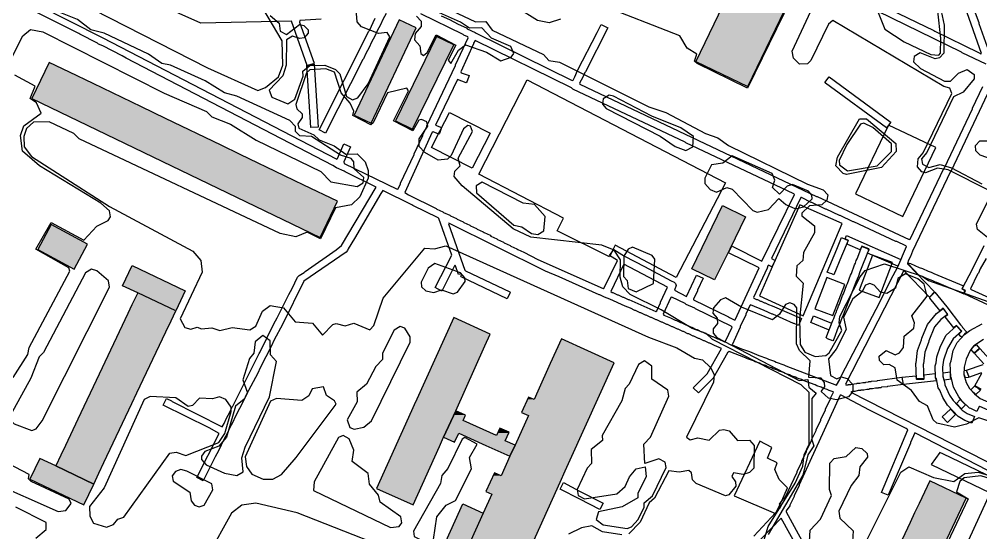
# Model space of a CAD drawing. Extents: x 1764 to 2708, y -3066 to -2278.
# Drawn here: x 2049.9 to 2324.5, y -2768.7 to -2622.1 of the extents above; entities that cross this region are included whole.
import ezdxf

# ---------------------------------------------------------------- set-up
doc = ezdxf.new("R2010")
doc.units = 0
for name, color, linetype in [('DOR_DOROZHKA', 40, 'CONTINUOUS'), ('DOR_LESTNICA', 6, 'CONTINUOUS'), ('PL_DETSKAYA', 1, 'CONTINUOUS'), ('PL_SPORT', 5, 'CONTINUOUS'), ('ZDANIYA', 250, 'CONTINUOUS'), ('ZDANIYA_OSM_DOP', 250, 'CONTINUOUS'), ('ZDANIYA_OSM_DOP_ZALIVKA', 252, 'CONTINUOUS'), ('ZDANIYA_ZALIVKA', 251, 'CONTINUOUS'), ('ZEL_LES_DREVESNYE', 94, 'CONTINUOUS'), ('ZEL_SPUTNIK_DOP', 40, 'CONTINUOUS'), ('ZEL_YANDEX_SHEMA', 92, 'CONTINUOUS')]:
    doc.layers.add(name, color=color, linetype=linetype)

msp = doc.modelspace()

# ---------------------------------------------------------------- linework, layer by layer
at = {"layer": 'DOR_DOROZHKA'}
for points in [[(2298.564, -2619.311), (2311.097, -2625.353), (2311.301, -2625.549), (2323.833, -2631.591), (2324.442, -2631.978), (2324.639, -2631.874), (2315.915, -2606.943)], [(2045.911, -2613.275), (2073.617, -2627.305), (2140.577, -2662.126), (2140.773, -2661.922), (2142.585, -2657.682), (2144.504, -2658.543), (2142.594, -2662.885), (2142.702, -2663.283), (2157.864, -2670.67), (2158.162, -2670.564), (2158.833, -2669.149), (2158.829, -2668.949), (2162.66, -2660.765), (2162.656, -2660.565), (2165.147, -2655.311), (2165.143, -2655.111), (2166.295, -2652.786), (2166.291, -2652.586), (2174.535, -2635.305), (2174.531, -2635.105), (2178.073, -2627.427), (2177.966, -2627.129), (2176.856, -2626.652), (2176.652, -2626.456), (2164.624, -2620.604)], [(2136.14, -2622.099), (2130.046, -2622.526), (2129.955, -2622.928), (2134.101, -2634.648), (2133.905, -2634.852), (2132.115, -2635.389), (2127.648, -2622.676), (2101.746, -2623.216), (2089.426, -2617.77)], [(2326.004, -2634.947), (2319.133, -2631.689), (2318.929, -2631.493), (2291.033, -2617.967)], [(2321.416, -2616.433), (2323.856, -2623.086), (2323.862, -2623.386), (2326.302, -2630.038)], [(2259.68, -2769.698), (2267.118, -2761.739), (2267.503, -2761.03), (2266.891, -2760.443), (2268.357, -2758.811), (2268.459, -2758.909), (2268.655, -2758.705), (2272.005, -2751.432), (2272.001, -2751.232), (2273.345, -2748.502), (2273.341, -2748.302), (2274.685, -2745.573), (2274.68, -2745.373), (2276.12, -2742.441), (2276.116, -2742.241), (2277.46, -2739.512), (2277.455, -2739.312), (2278.799, -2736.582), (2278.795, -2736.382), (2280.139, -2733.653), (2280.135, -2733.453), (2281.574, -2730.522), (2281.57, -2730.322), (2282.435, -2728.603), (2282.333, -2728.505), (2281.124, -2728.13), (2280.618, -2727.84), (2279.409, -2727.465), (2278.903, -2727.176), (2277.695, -2726.801), (2277.188, -2726.511), (2273.761, -2725.282), (2273.255, -2724.992), (2272.046, -2724.617), (2271.54, -2724.328), (2270.332, -2723.953), (2269.825, -2723.663), (2268.617, -2723.288), (2268.111, -2722.998), (2266.902, -2722.623), (2266.396, -2722.334), (2265.187, -2721.959), (2264.681, -2721.669), (2263.473, -2721.294), (2262.966, -2721.005), (2261.758, -2720.63), (2261.252, -2720.34), (2260.043, -2719.965), (2259.537, -2719.676), (2257.824, -2719.111), (2257.318, -2718.821), (2252.578, -2717.019), (2252.184, -2717.328), (2248.034, -2724.618), (2243.819, -2728.808), (2242.388, -2727.337), (2246.307, -2723.353), (2250.459, -2716.163), (2248.44, -2715.305), (2247.126, -2714.632), (2246.926, -2714.636), (2245.611, -2713.963), (2245.411, -2713.967), (2244.096, -2713.294), (2243.896, -2713.298), (2242.581, -2712.625), (2242.381, -2712.63), (2241.067, -2711.957), (2240.867, -2711.961), (2239.552, -2711.288), (2239.352, -2711.292), (2238.037, -2710.619), (2237.837, -2710.623), (2236.523, -2709.95), (2236.323, -2709.955), (2235.008, -2709.282), (2234.808, -2709.286), (2233.493, -2708.613), (2233.293, -2708.617), (2231.979, -2707.944), (2231.779, -2707.948), (2230.464, -2707.275), (2230.264, -2707.28), (2228.949, -2706.607), (2228.749, -2706.611), (2227.434, -2705.938), (2227.234, -2705.942), (2225.92, -2705.269), (2225.72, -2705.273), (2224.405, -2704.6), (2222.892, -2704.032), (2218.548, -2702.021), (2217.036, -2701.452), (2215.721, -2700.779), (2215.521, -2700.784), (2204.11, -2695.719), (2200.174, -2694.1), (2172.574, -2680.369), (2172.478, -2680.571), (2177.156, -2693.78), (2177.36, -2693.976), (2189.99, -2699.915), (2190.094, -2700.113), (2189.232, -2701.932), (2176.095, -2695.703), (2175.991, -2695.505), (2176.278, -2694.899), (2175.976, -2694.805), (2175.38, -2695.018), (2174.528, -2692.534), (2174.324, -2692.338), (2170.576, -2699.72), (2168.655, -2698.76), (2173.463, -2689.455), (2169.744, -2679.027), (2169.54, -2678.831), (2162.262, -2675.281), (2162.058, -2675.085), (2153.77, -2671.056), (2153.187, -2671.869), (2145.651, -2684.732), (2143.811, -2687.672), (2143.622, -2688.176), (2143.23, -2688.585), (2131.198, -2696.94), (2125.148, -2709.072), (2122.646, -2713.826), (2121.977, -2715.341), (2118.706, -2721.613), (2118.037, -2723.127), (2114.767, -2729.399), (2114.098, -2730.913), (2111.596, -2735.668), (2110.927, -2737.183), (2109.962, -2738.904), (2109.293, -2740.418), (2108.329, -2742.139), (2106.796, -2745.373), (2105.831, -2747.094), (2102.47, -2753.867), (2100.652, -2753.005), (2106.991, -2740.366), (2104.158, -2738.825), (2091.015, -2732.295), (2091.975, -2730.374), (2093.39, -2731.045), (2093.594, -2731.241), (2107.852, -2738.447), (2108.433, -2737.535), (2109.102, -2736.02), (2110.066, -2734.299), (2110.735, -2732.784), (2110.931, -2732.58), (2118.421, -2717.516), (2118.616, -2717.312), (2122.648, -2709.124), (2123.612, -2707.403), (2126.875, -2700.732), (2127.84, -2699.011), (2129.373, -2695.777), (2129.863, -2695.267), (2131.246, -2694.437), (2131.54, -2694.131), (2140.415, -2687.943), (2141.99, -2686.709), (2151.849, -2670.096), (2142.952, -2665.679), (2142.748, -2665.483), (2140.527, -2664.529), (2139.512, -2663.85), (2080.445, -2633.266), (2079.33, -2632.588), (2073.767, -2629.703), (2072.557, -2629.228), (2072.251, -2628.934), (2067.196, -2626.438), (2066.992, -2626.242), (2053.241, -2619.326)], [(2154.717, -2620.511), (2153.752, -2622.232), (2153.083, -2623.746), (2152.119, -2625.467), (2151.45, -2626.982), (2150.485, -2628.703), (2149.817, -2630.218), (2148.852, -2631.939), (2148.183, -2633.453), (2147.987, -2633.658), (2137.42, -2654.689), (2135.599, -2653.726), (2149.718, -2625.517), (2149.914, -2625.313), (2151.544, -2621.877)], [(2170.439, -2621.183), (2172.762, -2622.235), (2175.291, -2623.583), (2177.614, -2624.635), (2177.818, -2624.831), (2180.142, -2625.883), (2180.346, -2626.079), (2207.842, -2639.613), (2208.04, -2639.509), (2208.521, -2638.598), (2209.283, -2636.781), (2214.961, -2625.957), (2216.113, -2623.632), (2217.934, -2624.595), (2211.592, -2637.133), (2211.396, -2637.338), (2210.823, -2638.65), (2209.859, -2640.371), (2209.965, -2640.669), (2277.568, -2672.776), (2277.768, -2672.772), (2304.037, -2685.03), (2304.335, -2684.924), (2313.919, -2664.714), (2314.115, -2664.51), (2322.069, -2647.735), (2322.065, -2647.535), (2325.038, -2641.37)], [(2329.544, -2636.774), (2316.033, -2665.37), (2315.838, -2665.574), (2305.006, -2688.312), (2304.437, -2689.824), (2303.764, -2691.139), (2303.581, -2691.943), (2311.253, -2699.987), (2309.784, -2701.519), (2302.521, -2693.866), (2285.789, -2726.332), (2285.893, -2726.53), (2286.593, -2726.515), (2286.691, -2726.413), (2287.391, -2726.398), (2288.287, -2726.179), (2289.087, -2726.163), (2289.185, -2726.061), (2289.885, -2726.046), (2290.781, -2725.827), (2291.581, -2725.811), (2291.679, -2725.708), (2292.379, -2725.694), (2292.477, -2725.592), (2293.177, -2725.577), (2293.275, -2725.475), (2294.873, -2725.342), (2294.971, -2725.24), (2301.955, -2724.294), (2302.299, -2726.387), (2297.809, -2726.981), (2297.711, -2727.083), (2296.113, -2727.217), (2296.015, -2727.319), (2295.215, -2727.336), (2295.117, -2727.438), (2294.417, -2727.452), (2293.521, -2727.671), (2292.721, -2727.688), (2292.623, -2727.79), (2291.923, -2727.804), (2291.027, -2728.023), (2290.227, -2728.04), (2290.129, -2728.142), (2289.429, -2728.157), (2288.533, -2728.375), (2287.733, -2728.392), (2287.337, -2728.6), (2349.834, -2760.514)], [(2330.781, -2705.683), (2319.668, -2700.512), (2320.049, -2699.604), (2319.139, -2699.123), (2322.218, -2693.255), (2325.383, -2686.686)], [(2325.962, -2690.476), (2324.322, -2693.412), (2323.847, -2694.622), (2323.553, -2694.928), (2321.539, -2699.072), (2321.743, -2699.268), (2332.35, -2704.15)], [(2335.147, -2737.508), (2324.142, -2732.735), (2323.944, -2732.839), (2323.371, -2734.152), (2321.652, -2733.287), (2321.25, -2733.196), (2319.106, -2731.139), (2318.181, -2729.958), (2316.623, -2727.189), (2316.07, -2724.699), (2315.86, -2724.204), (2315.681, -2720.405), (2315.966, -2719.699), (2316.604, -2716.684), (2317.758, -2714.459), (2319.81, -2712.115), (2321.287, -2710.984), (2324.85, -2709.109)], [(2325.244, -2713.603), (2322.479, -2715.361), (2321.406, -2716.684), (2320.258, -2719.209), (2319.704, -2721.422), (2319.648, -2723.524), (2320.296, -2725.812), (2321.233, -2727.593), (2322.665, -2729.064), (2324.294, -2730.431), (2336.007, -2735.589)], [(2325.288, -2720.505), (2322.625, -2717.559), (2324.196, -2716.126), (2327.782, -2720.153)], [(2324.642, -2723.12), (2324.044, -2723.232), (2321.264, -2724.291), (2321.06, -2724.095), (2320.423, -2722.307), (2325.092, -2720.709)], [(2324.54, -2727.824), (2322.717, -2726.762), (2324.744, -2723.218)], [(2347.155, -2761.57), (2305.589, -2740.226), (2304.345, -2742.953), (2304.349, -2743.153), (2298.055, -2757.992), (2296.139, -2757.231), (2303.67, -2739.365), (2303.161, -2738.976), (2292.646, -2733.692), (2284.554, -2729.459), (2284.354, -2729.463), (2272.581, -2755.021), (2272.585, -2755.221), (2271.145, -2758.153), (2271.149, -2758.353), (2269.901, -2760.88), (2269.905, -2761.08), (2268.935, -2762.501), (2268.941, -2762.801), (2276.223, -2776.156)]]:
    msp.add_lwpolyline(points, dxfattribs=at)
for points in [[(2254.291, -2707.979), (2261.184, -2693.128), (2252.39, -2688.809), (2253.252, -2686.99), (2253.45, -2686.886), (2261.945, -2691.211), (2271.253, -2672.207), (2271.049, -2672.011), (2240.23, -2657.447), (2240.026, -2657.251), (2207.994, -2642.111), (2207.586, -2641.719), (2180.089, -2628.186), (2179.606, -2628.996), (2179.61, -2629.196), (2175.975, -2637.176), (2176.081, -2637.474), (2178.398, -2638.226), (2177.831, -2639.839), (2177.54, -2640.245), (2175.019, -2639.297), (2168.787, -2652.333), (2170.502, -2652.998), (2169.937, -2654.711), (2169.741, -2654.915), (2168.127, -2654.248), (2167.829, -2654.354), (2159.985, -2671.627), (2161.1, -2672.304), (2168.984, -2676.141), (2169.188, -2676.337), (2170.905, -2677.102), (2171.109, -2677.298), (2172.826, -2678.062), (2173.03, -2678.258), (2174.747, -2679.023), (2174.951, -2679.219), (2176.668, -2679.983), (2176.872, -2680.179), (2178.589, -2680.944), (2178.793, -2681.139), (2180.51, -2681.904), (2180.714, -2682.1), (2182.431, -2682.864), (2182.635, -2683.06), (2184.352, -2683.825), (2184.556, -2684.021), (2186.273, -2684.785), (2186.477, -2684.981), (2188.194, -2685.746), (2188.398, -2685.942), (2190.115, -2686.706), (2190.319, -2686.902), (2192.036, -2687.667), (2192.24, -2687.862), (2193.957, -2688.627), (2198.003, -2690.744), (2216.683, -2698.958), (2216.981, -2698.852), (2220.719, -2690.97), (2218.49, -2689.616), (2219.654, -2687.891), (2222.694, -2689.728), (2228.459, -2692.71), (2236.049, -2696.854), (2236.958, -2697.235), (2237.264, -2697.529), (2237.477, -2698.125), (2237.004, -2699.435), (2240.444, -2701.264), (2243.319, -2695.201), (2245.238, -2696.062), (2243.608, -2699.497), (2243.612, -2699.697), (2242.46, -2702.023), (2242.465, -2702.223), (2252.472, -2707.116), (2252.676, -2707.312), (2254.091, -2707.983)], [(2297.569, -2653.149), (2280.095, -2640.407), (2279.891, -2640.211), (2281.157, -2638.584), (2298.532, -2651.328), (2298.736, -2651.524)], [(2283.293, -2726.584), (2284.26, -2724.963), (2284.737, -2723.852), (2295.702, -2702.713), (2298.775, -2696.546), (2300.798, -2692.802), (2303.279, -2687.047), (2303.075, -2686.851), (2300.447, -2685.605), (2300.247, -2685.61), (2288.223, -2679.957), (2288.023, -2679.962), (2284.284, -2678.139), (2284.084, -2678.143), (2280.344, -2676.32), (2280.144, -2676.324), (2276.202, -2674.405), (2276.002, -2674.409), (2273.272, -2673.066), (2273.072, -2673.07), (2264.73, -2690.452), (2265.743, -2691.032), (2264.78, -2692.853), (2263.87, -2692.371), (2263.674, -2692.576), (2263.487, -2693.18), (2259.559, -2701.566), (2259.664, -2701.764), (2260.472, -2702.147), (2260.672, -2702.143), (2261.583, -2702.624), (2261.783, -2702.62), (2262.693, -2703.101), (2262.893, -2703.097), (2263.804, -2703.578), (2264.912, -2703.956), (2273.292, -2707.583), (2272.434, -2709.602), (2271.221, -2709.027), (2271.021, -2709.031), (2265.062, -2706.354), (2264.862, -2706.358), (2262.639, -2705.304), (2258.703, -2703.685), (2258.507, -2703.889), (2257.357, -2706.314), (2257.362, -2706.514), (2255.73, -2709.85), (2255.734, -2710.05), (2253.439, -2715.1), (2256.164, -2716.244), (2258.381, -2716.998), (2261.106, -2718.142), (2263.323, -2718.896), (2263.829, -2719.186), (2265.542, -2719.75), (2266.048, -2720.04), (2268.265, -2720.794), (2268.771, -2721.084)], [(2281.93, -2694.796), (2281.225, -2694.611), (2280.619, -2694.323), (2283.384, -2687.762), (2284.715, -2684.433), (2286.634, -2685.293), (2284.726, -2689.735), (2282.536, -2695.084)], [(2282.228, -2713.9), (2280.715, -2713.331), (2280.309, -2713.039), (2282.207, -2708.097), (2282.497, -2707.591), (2282.872, -2706.382), (2283.161, -2705.876), (2283.347, -2705.172), (2283.636, -2704.665), (2283.822, -2703.961), (2284.111, -2703.455), (2284.961, -2701.036), (2285.251, -2700.53), (2286.101, -2698.111), (2286.39, -2697.605), (2287.24, -2695.186), (2287.53, -2694.679), (2288.38, -2692.26), (2288.67, -2691.754), (2288.855, -2691.05), (2289.145, -2690.544), (2290.472, -2687.014), (2292.084, -2687.581), (2292.491, -2687.872), (2289.922, -2694.229), (2289.547, -2695.438), (2288.782, -2697.154), (2285.178, -2706.634), (2284.889, -2707.141), (2284.039, -2709.56), (2283.749, -2710.066), (2282.52, -2713.493)], [(2231.728, -2705.548), (2231.924, -2705.344), (2232.978, -2703.121), (2232.974, -2702.921), (2234.985, -2698.577), (2222.542, -2692.033), (2218.802, -2699.815), (2219.209, -2700.106), (2219.409, -2700.102), (2220.723, -2700.775), (2220.923, -2700.771), (2222.238, -2701.444), (2222.438, -2701.44), (2223.753, -2702.113), (2223.953, -2702.108)], [(2251.615, -2714.038), (2253.432, -2709.998), (2253.228, -2709.802), (2243.019, -2704.812), (2242.815, -2704.617), (2240.392, -2703.567), (2240.085, -2703.273), (2236.245, -2701.452), (2235.947, -2701.558), (2233.745, -2706.306), (2233.952, -2706.602), (2235.868, -2707.363), (2237.183, -2708.036), (2237.383, -2708.031), (2238.698, -2708.704), (2238.898, -2708.7), (2240.212, -2709.373), (2240.412, -2709.369), (2241.727, -2710.042), (2241.927, -2710.038), (2243.242, -2710.711), (2243.442, -2710.707), (2244.757, -2711.379), (2244.957, -2711.375), (2246.271, -2712.048), (2246.471, -2712.044), (2247.786, -2712.717), (2247.986, -2712.713), (2249.301, -2713.386), (2249.501, -2713.382), (2251.32, -2714.244)], [(2306.068, -2724.808), (2305.874, -2720.31), (2305.972, -2720.208), (2306.399, -2716.697), (2307.536, -2713.672), (2307.626, -2713.17), (2309.244, -2709.234), (2311.782, -2706.179), (2313.753, -2704.738), (2314.989, -2706.413), (2313.018, -2707.855), (2311.261, -2709.992), (2309.643, -2713.928), (2309.553, -2714.43), (2308.509, -2717.153), (2308.078, -2720.464), (2307.98, -2720.566), (2308.168, -2724.764)], [(2321.94, -2737.484), (2319.923, -2736.725), (2317.998, -2735.565), (2314.929, -2732.327), (2313.583, -2730.154), (2312.739, -2728.071), (2312.324, -2727.379), (2311.77, -2724.789), (2311.562, -2724.393), (2311.393, -2721.095), (2311.674, -2720.189), (2311.939, -2718.482), (2312.976, -2715.459), (2314.612, -2712.324), (2317.558, -2709.661), (2318.991, -2711.232), (2316.535, -2713.384), (2314.991, -2716.118), (2313.86, -2719.443), (2313.501, -2721.451), (2313.658, -2724.149), (2314.089, -2725.641), (2314.208, -2726.539), (2315.568, -2729.412), (2316.602, -2730.992), (2319.16, -2733.74), (2320.581, -2734.71), (2322.7, -2735.567)], [(2215.7, -2762.111), (2210.034, -2759.127), (2204.372, -2756.244), (2205.334, -2754.423), (2209.887, -2756.829), (2216.662, -2760.29)], [(2254.028, -2781.722), (2273.925, -2776.304), (2267.476, -2764.533), (2258.955, -2773.315), (2258.572, -2774.123), (2253.926, -2781.624)]]:
    msp.add_lwpolyline(points, close=True, dxfattribs=at)
at = {"layer": 'DOR_LESTNICA'}
for points in [[(2133.185, -2653.076), (2132.013, -2635.291), (2132.217, -2635.487), (2133.309, -2635.064), (2134.107, -2634.948), (2135.283, -2652.932)], [(2300.793, -2692.602), (2292.112, -2688.881), (2292.591, -2687.87), (2292.486, -2687.672), (2290.47, -2686.914), (2289.99, -2687.925), (2286.457, -2686.397), (2286.351, -2686.1), (2286.734, -2685.291), (2285.723, -2684.812), (2286.105, -2683.904), (2301.654, -2690.683)], [(2319.67, -2700.612), (2311.896, -2697.273), (2311.696, -2697.277), (2310.786, -2696.796), (2308.769, -2696.037), (2307.859, -2695.556), (2306.75, -2695.179), (2303.681, -2691.941), (2303.675, -2691.641), (2304.379, -2691.827), (2306.904, -2692.974), (2307.811, -2693.256), (2309.427, -2694.022), (2310.334, -2694.304), (2311.042, -2694.689), (2319.52, -2698.214), (2319.039, -2699.125), (2319.949, -2699.606), (2319.566, -2700.414)], [(2319.027, -2712.932), (2318.722, -2712.738), (2318.208, -2712.048), (2319.091, -2711.23), (2317.556, -2709.561), (2316.77, -2710.278), (2314.303, -2707.127), (2314.399, -2706.925), (2315.089, -2706.411), (2313.751, -2704.638), (2312.963, -2705.254), (2312.763, -2705.259), (2309.888, -2701.717), (2309.884, -2701.517), (2311.355, -2700.085), (2314.743, -2704.217), (2318.651, -2709.338), (2319.162, -2709.827), (2319.268, -2710.125), (2320.497, -2711.5), (2319.808, -2712.015)], [(2281.161, -2710.72), (2280.963, -2710.824), (2275.917, -2708.728), (2276.678, -2706.812), (2281.824, -2708.905)], [(2322.523, -2717.461), (2321.7, -2716.378), (2322.481, -2715.461), (2323.273, -2715.044), (2324.096, -2716.128)], [(2313.979, -2725.143), (2313.758, -2724.147), (2313.735, -2723.047), (2315.731, -2722.806), (2315.76, -2724.206), (2315.975, -2724.902)], [(2320.069, -2724.516), (2319.748, -2723.522), (2319.729, -2722.622), (2319.825, -2722.42), (2320.323, -2722.31), (2320.956, -2723.897), (2320.967, -2724.397)], [(2302.399, -2726.385), (2302.055, -2724.291), (2305.949, -2723.91), (2305.968, -2724.81), (2306.07, -2724.908), (2308.17, -2724.864), (2308.268, -2724.762), (2308.245, -2723.662), (2311.439, -2723.295), (2311.462, -2724.395), (2311.783, -2725.389)], [(2323.069, -2729.256), (2321.64, -2727.885), (2322.619, -2726.864), (2323.629, -2727.343), (2324.344, -2728.029)], [(2318.952, -2733.344), (2317.521, -2731.873), (2318.596, -2730.65), (2320.129, -2732.219)], [(2314.931, -2737.23), (2313.398, -2735.661), (2315.852, -2733.408), (2317.285, -2734.979)]]:
    msp.add_lwpolyline(points, close=True, dxfattribs=at)
at = {"layer": 'PL_DETSKAYA'}
for points in [[(2172.815, -2648.768), (2184.392, -2654.706), (2179.258, -2664.68), (2167.68, -2658.742), (2170.15, -2653.944)], [(2288.691, -2672.002), (2302.17, -2678.452), (2311.633, -2658.781), (2298.147, -2652.332)], [(2265.886, -2763.201), (2267.612, -2759.639), (2269.244, -2755.954), (2266.921, -2753.482), (2265.694, -2750.676), (2266.362, -2748.761), (2263.554, -2747.413), (2264.795, -2744.374), (2261.376, -2742.559), (2254.062, -2758.177)]]:
    msp.add_lwpolyline(points, close=True, dxfattribs=at)
at = {"layer": 'PL_SPORT'}
for points in [[(2237.518, -2695.858), (2220.047, -2686.624), (2219.065, -2688.761), (2218.485, -2690.008), (2203.501, -2682.522), (2205.278, -2678.916), (2181.14, -2666.361), (2194.981, -2639.478), (2251.529, -2668.841)], [(2272.816, -2675.104), (2265.243, -2691.936), (2261.243, -2701.131), (2273.708, -2706.823), (2284.86, -2680.429)], [(2295.414, -2701.596), (2299.239, -2691.6), (2293.579, -2689.449), (2289.761, -2699.446)], [(2277.097, -2704.776), (2282.196, -2706.737), (2285.624, -2697.82), (2280.524, -2695.87)]]:
    msp.add_lwpolyline(points, close=True, dxfattribs=at)
at = {"layer": 'ZDANIYA'}
for points in [[(2259.834, -2598.666), (2257.206, -2604.795), (2254.081, -2611.281), (2252.296, -2610.421), (2250.241, -2614.686), (2252.076, -2615.57), (2243.122, -2634.158), (2257.944, -2641.298), (2271.072, -2614.047), (2275.205, -2605.467), (2287.756, -2579.415), (2272.624, -2572.123), (2263.889, -2590.252), (2262.21, -2589.442), (2259.923, -2594.185), (2261.603, -2594.995)], [(2145.599, -2649.497), (2150.413, -2651.762), (2163.218, -2624.555), (2158.403, -2622.289)], [(2162.212, -2653.529), (2173.982, -2629.42), (2169.088, -2627.031), (2157.319, -2651.14)], [(2135.861, -2684.451), (2140.839, -2674.119), (2131.181, -2669.466), (2125.663, -2666.807), (2113.06, -2660.735), (2107.549, -2658.079), (2091.682, -2650.434), (2084.829, -2647.132), (2071.063, -2640.499), (2064.288, -2637.235), (2058.521, -2634.456), (2053.542, -2644.79)], [(2059.086, -2680.722), (2055.221, -2687.856), (2065.598, -2693.478), (2069.463, -2686.344)], [(2083.753, -2700.241), (2079.462, -2698.209), (2082.184, -2692.461), (2097.347, -2699.642), (2094.625, -2705.39)], [(2063.116, -2743.815), (2061.813, -2746.565), (2060.345, -2749.665), (2071.218, -2754.814), (2072.671, -2751.747), (2074.108, -2748.713), (2082.123, -2731.789), (2083.554, -2728.766), (2091.804, -2711.347), (2093.284, -2708.221), (2094.625, -2705.39), (2083.753, -2700.241), (2082.119, -2703.691), (2080.943, -2706.174), (2072.747, -2723.479), (2066.656, -2736.341)], [(2161.968, -2733.938), (2151.968, -2756.055), (2162.389, -2760.767), (2169.908, -2744.138), (2171.106, -2741.489), (2174.539, -2733.893), (2182.906, -2715.38), (2184.417, -2712.037), (2174.001, -2707.327), (2163.495, -2730.563), (2162.729, -2732.257)], [(2204.715, -2713.409), (2201.534, -2720.445), (2197.981, -2728.305), (2196.907, -2730.681), (2195.36, -2729.982), (2193.374, -2734.378), (2195.346, -2735.269), (2191.507, -2743.762), (2190.04, -2746.879), (2187.522, -2752.447), (2185.625, -2751.589), (2183.189, -2756.977), (2184.861, -2757.733), (2182.436, -2763.095), (2176.689, -2775.801), (2191.58, -2782.536), (2204.374, -2754.25), (2205.817, -2751.06), (2207.229, -2747.938), (2219.767, -2720.217)], [(2187.124, -2738.829), (2186.153, -2740.977), (2176.658, -2736.687), (2177.347, -2735.162), (2174.539, -2733.893), (2171.106, -2741.489), (2174.211, -2742.893), (2175.402, -2740.259), (2183.191, -2743.782), (2190.04, -2746.879), (2191.507, -2743.762), (2188.706, -2742.496), (2189.814, -2740.045)], [(2071.218, -2754.814), (2060.345, -2749.665), (2055.797, -2747.511), (2052.979, -2753.462), (2068.4, -2760.765)], [(2287.943, -2800.501), (2286.672, -2803.197), (2285.388, -2805.922), (2278.364, -2820.824), (2277.087, -2823.534), (2275.809, -2826.245), (2268.807, -2841.1), (2267.53, -2843.809), (2266.252, -2846.521), (2262, -2855.542), (2272.427, -2860.457), (2320.309, -2758.859), (2309.886, -2753.947), (2306.855, -2760.378), (2305.578, -2763.087), (2304.3, -2765.799), (2297.509, -2780.206), (2296.232, -2782.915), (2294.954, -2785.627)], [(2176.689, -2775.801), (2170.841, -2773.156), (2176.588, -2760.45), (2182.436, -2763.095)]]:
    msp.add_lwpolyline(points, close=True, dxfattribs=at)
at = {"layer": 'ZDANIYA_OSM_DOP'}
msp.add_lwpolyline([(2248.48, -2696.552), (2241.933, -2693.377), (2250.728, -2675.332), (2257.275, -2678.507), (2252.765, -2687.78)], close=True, dxfattribs=at)
at = {"layer": 'ZDANIYA_OSM_DOP_ZALIVKA'}
for points in [[(2249.18, -2678.507), (2257.275, -2678.507), (2250.728, -2675.332)], [(2244.661, -2687.78), (2252.764, -2687.78), (2249.18, -2678.507), (2257.275, -2678.507)], [(2241.933, -2693.377), (2250.031, -2693.377), (2244.661, -2687.78), (2252.764, -2687.78)], [(2248.481, -2696.552), (2248.48, -2696.552), (2241.933, -2693.377), (2250.031, -2693.377)]]:
    msp.add_solid(points, dxfattribs=at)
at = {"layer": 'ZDANIYA_ZALIVKA'}
for points in [[(2243.122, -2634.158), (2261.384, -2634.158), (2252.076, -2615.57), (2270.338, -2615.57)], [(2157.337, -2624.555), (2163.218, -2624.555), (2158.403, -2622.289)], [(2145.599, -2649.497), (2151.479, -2649.497), (2157.337, -2624.555), (2163.218, -2624.555)], [(2167.922, -2629.42), (2173.982, -2629.42), (2169.088, -2627.031)], [(2157.319, -2651.14), (2163.378, -2651.14), (2167.922, -2629.42), (2173.982, -2629.42)], [(2057.182, -2637.235), (2064.288, -2637.235), (2058.521, -2634.456)], [(2257.944, -2641.298), (2257.944, -2641.298), (2243.122, -2634.158), (2261.384, -2634.158)], [(2055.609, -2640.499), (2071.063, -2640.499), (2057.182, -2637.235), (2064.288, -2637.235)], [(2053.542, -2644.79), (2079.968, -2644.79), (2055.609, -2640.499), (2071.063, -2640.499)], [(2058.403, -2647.132), (2084.829, -2647.132), (2053.542, -2644.79), (2079.968, -2644.79)], [(2065.256, -2650.434), (2091.682, -2650.434), (2058.403, -2647.132), (2084.829, -2647.132)], [(2081.124, -2658.079), (2107.549, -2658.079), (2065.256, -2650.434), (2091.682, -2650.434)], [(2150.413, -2651.762), (2150.413, -2651.762), (2145.599, -2649.497), (2151.479, -2649.497)], [(2162.212, -2653.529), (2162.212, -2653.529), (2157.319, -2651.14), (2163.378, -2651.14)], [(2086.637, -2660.735), (2113.06, -2660.735), (2081.124, -2658.079), (2107.549, -2658.079)], [(2099.24, -2666.807), (2125.663, -2666.807), (2086.637, -2660.735), (2113.06, -2660.735)], [(2104.759, -2669.466), (2131.181, -2669.466), (2099.24, -2666.807), (2125.663, -2666.807)], [(2114.416, -2674.119), (2140.839, -2674.119), (2104.759, -2669.466), (2131.181, -2669.466)], [(2135.861, -2684.451), (2135.861, -2684.451), (2114.416, -2674.119), (2140.839, -2674.119)], [(2056.04, -2686.344), (2069.463, -2686.344), (2059.086, -2680.722)], [(2055.221, -2687.856), (2068.644, -2687.856), (2056.04, -2686.344), (2069.463, -2686.344)], [(2065.598, -2693.478), (2065.598, -2693.478), (2055.221, -2687.856), (2068.644, -2687.856)], [(2079.462, -2698.209), (2094.321, -2698.209), (2082.184, -2692.461)], [(2082.488, -2699.642), (2097.347, -2699.642), (2079.462, -2698.209), (2094.321, -2698.209)], [(2082.119, -2703.691), (2091.038, -2703.691), (2083.753, -2700.241)], [(2083.753, -2700.241), (2097.063, -2700.241), (2082.488, -2699.642), (2097.347, -2699.642)], [(2094.625, -2705.39), (2094.625, -2705.39), (2083.753, -2700.241), (2097.063, -2700.241)], [(2081.314, -2705.39), (2094.625, -2705.39), (2082.119, -2703.691), (2091.038, -2703.691)], [(2079.973, -2708.221), (2093.284, -2708.221), (2080.943, -2706.174), (2094.254, -2706.174)], [(2080.943, -2706.174), (2094.254, -2706.174), (2081.314, -2705.39), (2094.625, -2705.39)], [(2078.493, -2711.347), (2091.804, -2711.347), (2079.973, -2708.221), (2093.284, -2708.221)], [(2171.871, -2712.037), (2184.417, -2712.037), (2174.001, -2707.327)], [(2072.747, -2723.479), (2086.058, -2723.479), (2078.493, -2711.347), (2091.804, -2711.347)], [(2170.36, -2715.38), (2182.906, -2715.38), (2171.871, -2712.037), (2184.417, -2712.037)], [(2201.637, -2720.217), (2219.767, -2720.217), (2204.715, -2713.409)], [(2163.495, -2730.563), (2176.044, -2730.563), (2170.36, -2715.38), (2182.906, -2715.38)], [(2197.981, -2728.305), (2216.109, -2728.305), (2201.534, -2720.445), (2219.664, -2720.445)], [(2201.534, -2720.445), (2219.664, -2720.445), (2201.637, -2720.217), (2219.767, -2720.217)], [(2070.243, -2728.766), (2083.554, -2728.766), (2072.747, -2723.479), (2086.058, -2723.479)], [(2197.223, -2729.982), (2215.35, -2729.982), (2197.981, -2728.305), (2216.109, -2728.305)], [(2068.812, -2731.789), (2082.123, -2731.789), (2070.243, -2728.766), (2083.554, -2728.766)], [(2162.729, -2732.257), (2175.278, -2732.257), (2163.495, -2730.563), (2176.044, -2730.563)], [(2193.374, -2734.378), (2213.362, -2734.378), (2195.044, -2730.681), (2215.034, -2730.681)], [(2195.044, -2730.681), (2196.907, -2730.681), (2195.36, -2729.982)], [(2196.907, -2730.681), (2215.034, -2730.681), (2197.223, -2729.982), (2215.35, -2729.982)], [(2066.656, -2736.341), (2079.967, -2736.341), (2068.812, -2731.789), (2082.123, -2731.789)], [(2158.554, -2741.489), (2171.106, -2741.489), (2161.968, -2733.938), (2174.519, -2733.938)], [(2161.968, -2733.938), (2174.519, -2733.938), (2161.988, -2733.893), (2174.539, -2733.893)], [(2161.988, -2733.893), (2174.539, -2733.893), (2162.729, -2732.257), (2175.278, -2732.257)], [(2173.965, -2735.162), (2177.347, -2735.162), (2174.539, -2733.893)], [(2063.116, -2743.815), (2076.428, -2743.815), (2066.656, -2736.341), (2079.967, -2736.341)], [(2172.308, -2738.829), (2181.399, -2738.829), (2173.276, -2736.687), (2176.658, -2736.687)], [(2173.276, -2736.687), (2176.658, -2736.687), (2173.965, -2735.162), (2177.347, -2735.162)], [(2191.507, -2743.762), (2209.118, -2743.762), (2195.346, -2735.269), (2212.959, -2735.269)], [(2195.346, -2735.269), (2212.959, -2735.269), (2193.374, -2734.378), (2213.362, -2734.378)], [(2171.759, -2740.045), (2184.09, -2740.045), (2172.308, -2738.829), (2181.399, -2738.829)], [(2186.574, -2740.045), (2189.814, -2740.045), (2187.124, -2738.829)], [(2157.356, -2744.138), (2169.908, -2744.138), (2158.554, -2741.489), (2171.106, -2741.489)], [(2171.106, -2741.489), (2174.846, -2741.489), (2171.337, -2740.977), (2175.077, -2740.977)], [(2173.333, -2742.496), (2174.391, -2742.496), (2171.106, -2741.489), (2174.846, -2741.489)], [(2171.337, -2740.977), (2175.077, -2740.977), (2171.662, -2740.259), (2175.402, -2740.259)], [(2171.662, -2740.259), (2184.564, -2740.259), (2171.759, -2740.045), (2184.09, -2740.045)], [(2176.989, -2740.977), (2186.153, -2740.977), (2175.402, -2740.259), (2184.564, -2740.259)], [(2178.121, -2741.489), (2189.161, -2741.489), (2176.989, -2740.977), (2189.393, -2740.977)], [(2180.348, -2742.496), (2188.706, -2742.496), (2178.121, -2741.489), (2189.161, -2741.489)], [(2186.153, -2740.977), (2189.393, -2740.977), (2186.478, -2740.259), (2189.717, -2740.259)], [(2186.478, -2740.259), (2189.717, -2740.259), (2186.574, -2740.045), (2189.814, -2740.045)], [(2061.813, -2746.565), (2075.125, -2746.565), (2063.116, -2743.815), (2076.428, -2743.815)], [(2151.968, -2756.055), (2164.52, -2756.055), (2157.356, -2744.138), (2169.908, -2744.138)], [(2174.211, -2742.893), (2174.211, -2742.893), (2173.333, -2742.496), (2174.391, -2742.496)], [(2181.226, -2742.893), (2189.584, -2742.893), (2180.348, -2742.496), (2188.706, -2742.496)], [(2183.147, -2743.762), (2191.507, -2743.762), (2181.226, -2742.893), (2189.584, -2742.893)], [(2183.191, -2743.782), (2191.498, -2743.782), (2183.147, -2743.762), (2191.507, -2743.762)], [(2190.04, -2746.879), (2190.04, -2746.879), (2183.191, -2743.782), (2191.498, -2743.782)], [(2190.04, -2746.879), (2207.708, -2746.879), (2191.507, -2743.762), (2209.118, -2743.762)], [(2054.777, -2749.665), (2060.345, -2749.665), (2055.797, -2747.511)], [(2060.796, -2748.713), (2074.108, -2748.713), (2061.813, -2746.565), (2075.125, -2746.565)], [(2189.561, -2747.938), (2207.229, -2747.938), (2190.04, -2746.879), (2207.708, -2746.879)], [(2052.979, -2753.462), (2068.363, -2753.462), (2054.777, -2749.665), (2060.345, -2749.665)], [(2060.345, -2749.665), (2073.657, -2749.665), (2060.796, -2748.713), (2074.108, -2748.713)], [(2064.742, -2751.747), (2072.671, -2751.747), (2060.345, -2749.665), (2073.657, -2749.665)], [(2188.149, -2751.06), (2205.817, -2751.06), (2189.561, -2747.938), (2207.229, -2747.938)], [(2071.218, -2754.814), (2071.218, -2754.814), (2064.742, -2751.747), (2072.671, -2751.747)], [(2184.422, -2754.25), (2204.374, -2754.25), (2185.237, -2752.447), (2205.19, -2752.447)], [(2185.237, -2752.447), (2187.522, -2752.447), (2185.625, -2751.589)], [(2187.522, -2752.447), (2205.19, -2752.447), (2187.91, -2751.589), (2205.578, -2751.589)], [(2187.91, -2751.589), (2205.578, -2751.589), (2188.149, -2751.06), (2205.817, -2751.06)], [(2055.834, -2754.814), (2071.218, -2754.814), (2052.979, -2753.462), (2068.363, -2753.462)], [(2068.4, -2760.765), (2068.4, -2760.765), (2055.834, -2754.814), (2071.218, -2754.814)], [(2162.389, -2760.767), (2162.389, -2760.767), (2151.968, -2756.055), (2164.52, -2756.055)], [(2183.189, -2756.977), (2203.141, -2756.977), (2184.422, -2754.25), (2204.374, -2754.25)], [(2307.571, -2758.859), (2320.309, -2758.859), (2309.886, -2753.947)], [(2182.436, -2763.095), (2200.373, -2763.095), (2184.861, -2757.733), (2202.799, -2757.733)], [(2184.861, -2757.733), (2202.799, -2757.733), (2183.189, -2756.977), (2203.141, -2756.977)], [(2306.855, -2760.378), (2319.593, -2760.378), (2307.571, -2758.859), (2320.309, -2758.859)], [(2175.392, -2763.095), (2182.436, -2763.095), (2176.588, -2760.45)], [(2305.578, -2763.087), (2318.316, -2763.087), (2306.855, -2760.378), (2319.593, -2760.378)], [(2170.841, -2773.156), (2177.885, -2773.156), (2175.392, -2763.095), (2182.436, -2763.095)], [(2176.689, -2775.801), (2194.626, -2775.801), (2182.436, -2763.095), (2200.373, -2763.095)], [(2304.3, -2765.799), (2317.038, -2765.799), (2305.578, -2763.087), (2318.316, -2763.087)], [(2297.509, -2780.206), (2310.248, -2780.206), (2304.3, -2765.799), (2317.038, -2765.799)]]:
    msp.add_solid(points, dxfattribs=at)
at = {"layer": 'ZEL_LES_DREVESNYE'}
msp.add_lwpolyline([(2310.256, -2749.251), (2327.148, -2757.339), (2280.507, -2859.12), (2304.149, -2868.901), (2364.544, -2811.022), (2353.36, -2765.305), (2313.594, -2746.168), (2312.732, -2745.856)], close=True, dxfattribs=at)
at = {"layer": 'ZEL_SPUTNIK_DOP'}
for points in [[(2121.613, -2621.101), (2124.16, -2623.299), (2124.457, -2625.544), (2126.228, -2626.508), (2129.921, -2623.679), (2131.176, -2623.903), (2132.452, -2625.127), (2132.473, -2626.127), (2131.249, -2627.403), (2130.004, -2627.679), (2127.988, -2626.971), (2126.259, -2628.008), (2126.16, -2635.263), (2125.223, -2638.284), (2121.306, -2642.368), (2122.098, -2644.353), (2126.64, -2646.259), (2128.614, -2644.967), (2130.978, -2638.415), (2130.947, -2636.914), (2132.916, -2635.373), (2137.166, -2635.284), (2140.193, -2636.471), (2141.469, -2637.695), (2143.354, -2644.159), (2145.125, -2645.123), (2146.615, -2644.592), (2149.532, -2640.529), (2155.756, -2627.142), (2154.98, -2625.908), (2152.485, -2626.21), (2147.693, -2624.309), (2146.411, -2622.835), (2146.062, -2618.09)], [(2163.387, -2621.23), (2164.668, -2622.704), (2164.699, -2624.204), (2162.991, -2626.241), (2162.777, -2627.996), (2164.314, -2629.715), (2164.611, -2631.96), (2165.371, -2632.444), (2166.356, -2631.674), (2169.002, -2626.616), (2174.565, -2629.501), (2172.403, -2633.799), (2173.174, -2634.783), (2175.346, -2630.986), (2177.315, -2629.444), (2183.362, -2631.569), (2187.415, -2633.986), (2190.394, -2632.923), (2191.123, -2631.907), (2190.331, -2629.923), (2184.779, -2627.537), (2181.966, -2624.595), (2178.466, -2624.668), (2175.929, -2622.97), (2163.053, -2617.235)], [(2046.863, -2634.916), (2050.946, -2626.827), (2053.16, -2625.03), (2056.676, -2625.707), (2091.309, -2643.244), (2103.425, -2648.494), (2104.956, -2649.963), (2110.253, -2652.104), (2117.603, -2656.703), (2136.047, -2665.573), (2138.86, -2668.515), (2146.392, -2669.859), (2148.121, -2668.823), (2148.34, -2667.317), (2145.537, -2664.874), (2145.496, -2662.874), (2144.725, -2661.89), (2141.704, -2660.952), (2133.338, -2655.624), (2130.083, -2655.442), (2128.807, -2654.218), (2128.775, -2652.718), (2127.239, -2650.999), (2112.087, -2644.061), (2108.565, -2643.134), (2102.992, -2639.749), (2093.142, -2635.202), (2090.632, -2634.754), (2086.824, -2632.082), (2074.193, -2626.092), (2070.422, -2625.17), (2066.609, -2622.248), (2061.311, -2620.108)], [(2313.184, -2619.857), (2314.017, -2623.841), (2313.934, -2631.847), (2312.71, -2633.123), (2311.465, -2633.399), (2307.178, -2631.738), (2305.449, -2632.774), (2305.23, -2634.28), (2307.272, -2636.238), (2314.101, -2639.848), (2315.851, -2639.811), (2318.054, -2637.514), (2320.534, -2636.462), (2322.565, -2637.92), (2322.591, -2639.17), (2319.419, -2642.988), (2316.695, -2644.296), (2309.023, -2660.214), (2307.559, -2661.995), (2307.841, -2663.49), (2309.612, -2664.454), (2312.846, -2663.636), (2316.117, -2664.568), (2324.717, -2669.141)], [(2048.23, -2724.433), (2052.345, -2717.844), (2052.803, -2715.833), (2064.355, -2694.082), (2064.084, -2693.087), (2054.719, -2687.779), (2059.063, -2680.185), (2068.423, -2685.242), (2072.09, -2681.164), (2075.309, -2679.596), (2076.038, -2678.58), (2075.751, -2676.835), (2073.204, -2674.637), (2055.724, -2663.996), (2050.885, -2659.845), (2050.291, -2655.355), (2051.233, -2652.584), (2056.161, -2648.98), (2054.848, -2646.006), (2053.072, -2644.792), (2054.499, -2641.26), (2048.681, -2638.13)], [(2328.076, -2662.318), (2324.295, -2660.896), (2323.019, -2659.672), (2322.987, -2658.172), (2324.211, -2656.895), (2326.462, -2656.848)], [(2331.667, -2738.531), (2323.859, -2735.943), (2320.395, -2737.766), (2316.911, -2738.589), (2311.884, -2737.443), (2310.863, -2736.464), (2309.28, -2732.495), (2307.004, -2731.292), (2304.686, -2728.088), (2300.623, -2725.172), (2300.05, -2721.682), (2298.279, -2720.718), (2296.779, -2720.75), (2295.503, -2719.526), (2295.477, -2718.275), (2297.445, -2716.734), (2299.972, -2717.932), (2301.211, -2717.405), (2302.43, -2715.879), (2302.612, -2712.624), (2305.316, -2710.316), (2305.534, -2708.811), (2304.742, -2706.827), (2309.128, -2701.232), (2308.305, -2697.748), (2306.524, -2696.284), (2302.992, -2694.857), (2300.768, -2696.154), (2300.075, -2698.92), (2297.606, -2700.472), (2295.846, -2700.009), (2294.054, -2698.045), (2292.793, -2697.571), (2291.554, -2698.097), (2290.59, -2699.868), (2287.882, -2701.926), (2285.241, -2707.233), (2286.064, -2710.718), (2283.179, -2716.281), (2280.986, -2719.078), (2281.585, -2723.818), (2283.356, -2724.781), (2284.596, -2724.255), (2286.356, -2724.719), (2287.893, -2726.438), (2287.935, -2728.438), (2286.716, -2729.964), (2283.231, -2730.787), (2280.971, -2730.334), (2278.929, -2728.376), (2279.903, -2727.105), (2279.877, -2725.855), (2278.85, -2724.625), (2275.345, -2724.448), (2275.746, -2719.688), (2272.683, -2716.75), (2271.891, -2714.765), (2271.928, -2704.509), (2271.157, -2703.525), (2269.896, -2703.051), (2268.657, -2703.577), (2266.964, -2706.364), (2264.995, -2707.906), (2256.166, -2704.338), (2251.608, -2701.682), (2250.119, -2702.213), (2248.165, -2704.505), (2247.947, -2706.01), (2249.228, -2707.484), (2249.259, -2708.984), (2248.041, -2710.51), (2248.067, -2711.761), (2249.093, -2712.99), (2272.61, -2725.256), (2275.105, -2724.954), (2275.402, -2727.198), (2277.439, -2728.907), (2276.22, -2730.433), (2276.215, -2742.189), (2276.752, -2743.929), (2275.054, -2746.465), (2273.674, -2752.247), (2263.772, -2769.212)], [(2275.57, -2771.217), (2275.752, -2767.962), (2278.69, -2764.899), (2281.799, -2758.081), (2281.263, -2756.341), (2281.356, -2748.835), (2282.58, -2747.559), (2286.07, -2746.986), (2288.768, -2744.429), (2290.524, -2744.642), (2292.055, -2746.111), (2292.076, -2747.111), (2289.883, -2749.908), (2289.685, -2752.413), (2287.492, -2755.211), (2283.893, -2762.539), (2284.185, -2764.534), (2288.014, -2768.206), (2287.826, -2771.212)], [(2280.061, -2794.635), (2301.67, -2751.413), (2303.889, -2749.866), (2310.958, -2752.97), (2316.734, -2754.1), (2319.937, -2751.782), (2323.682, -2751.454), (2339.038, -2756.136)], [(2054.69, -2770.322), (2057.638, -2767.759), (2057.596, -2765.759), (2049.002, -2761.436)]]:
    msp.add_lwpolyline(points, dxfattribs=at)
for points in [[(2216.657, -2644.882), (2216.438, -2646.387), (2217.464, -2647.616), (2232.887, -2655.549), (2237.2, -2658.46), (2240.226, -2659.648), (2242.206, -2658.606), (2242.393, -2655.6), (2238.841, -2653.173), (2230.517, -2649.845), (2219.641, -2644.069), (2218.386, -2643.845)], [(2298.965, -2657.672), (2293.615, -2653.031), (2291.089, -2651.833), (2290.094, -2652.104), (2286.214, -2657.938), (2284.058, -2662.485), (2284.084, -2663.735), (2286.37, -2665.439), (2294.845, -2664.011), (2299.012, -2659.922)], [(2245.644, -2667.539), (2245.675, -2669.039), (2247.211, -2670.758), (2248.977, -2671.471), (2251.951, -2670.159), (2253.462, -2670.627), (2259.343, -2676.758), (2260.603, -2677.232), (2263.838, -2676.414), (2266.775, -2673.351), (2268.812, -2675.06), (2271.588, -2676.252), (2273.828, -2675.705), (2276.281, -2673.403), (2276.26, -2672.403), (2275.234, -2671.174), (2270.692, -2669.267), (2269.203, -2669.799), (2266.999, -2672.096), (2264.957, -2670.137), (2265.666, -2668.122), (2264.874, -2666.137), (2253.514, -2661.121), (2250.805, -2663.179), (2247.565, -2663.747)], [(2180.405, -2669.65), (2180.446, -2671.65), (2191.145, -2680.932), (2193.406, -2681.385), (2196.198, -2683.328), (2197.953, -2683.541), (2199.682, -2682.504), (2200.099, -2678.494), (2197.026, -2675.056), (2193.765, -2674.624), (2182.134, -2668.613)], [(2225.044, -2687.228), (2223.804, -2687.754), (2222.596, -2689.78), (2222.466, -2695.536), (2223.492, -2696.765), (2223.789, -2699.01), (2226.06, -2699.963), (2231.013, -2697.609), (2231.367, -2690.598), (2230.596, -2689.614)], [(2166.639, -2693.199), (2164.722, -2697.241), (2164.748, -2698.491), (2166.024, -2699.715), (2168.285, -2700.168), (2170.519, -2699.371), (2173.795, -2700.553), (2175.035, -2700.027), (2177.223, -2696.98), (2177.202, -2695.98), (2175.92, -2694.506), (2168.613, -2691.907)], [(2072.106, -2693.92), (2070.595, -2693.451), (2068.866, -2694.488), (2056.834, -2717.25), (2055.61, -2718.526), (2053.235, -2724.579), (2047.454, -2735.205), (2047.48, -2736.455), (2048.506, -2737.684), (2053.548, -2739.58), (2054.788, -2739.054), (2056.491, -2736.767), (2075.705, -2698.597), (2075.419, -2696.852)], [(2159.993, -2710.346), (2158.732, -2709.872), (2157.003, -2710.909), (2153.638, -2717.482), (2153.675, -2719.232), (2151.716, -2721.274), (2149.07, -2726.332), (2146.367, -2728.639), (2146.425, -2731.39), (2143.529, -2736.452), (2144.326, -2738.687), (2145.586, -2739.161), (2148.326, -2738.604), (2150.54, -2736.806), (2161.576, -2714.315), (2161.545, -2712.815)], [(2119.516, -2712.441), (2117.302, -2714.238), (2116.87, -2717.499), (2115.651, -2719.025), (2113.776, -2725.067), (2115.105, -2728.791), (2114.141, -2730.562), (2111.682, -2732.614), (2109.115, -2741.422), (2106.917, -2743.97), (2102.948, -2745.553), (2101.974, -2746.824), (2101.995, -2747.824), (2103.276, -2749.298), (2108.579, -2751.689), (2112.094, -2752.366), (2113.824, -2751.329), (2113.49, -2747.334), (2114.428, -2744.313), (2121.381, -2729.911), (2123.423, -2719.863), (2121.631, -2717.9), (2121.547, -2713.899)], [(2228.472, -2719.673), (2226.742, -2720.71), (2224.107, -2726.267), (2222.883, -2727.544), (2221.956, -2731.065), (2216.409, -2740.935), (2216.44, -2742.435), (2213.242, -2745.003), (2213.326, -2749.004), (2212.102, -2750.28), (2209.227, -2756.343), (2209.513, -2758.088), (2211.284, -2759.051), (2220.509, -2757.608), (2222.967, -2755.556), (2224.16, -2752.78), (2226.113, -2750.488), (2228.603, -2749.936), (2228.91, -2752.681), (2226.509, -2757.483), (2226.535, -2758.733), (2222.087, -2761.327), (2215.363, -2762.718), (2214.659, -2764.984), (2216.691, -2766.442), (2223.467, -2767.552), (2224.707, -2767.026), (2226.665, -2764.984), (2228.343, -2761.447), (2228.317, -2760.197), (2230.775, -2758.145), (2234.608, -2750.061), (2234.327, -2748.566), (2232.556, -2747.602), (2228.582, -2748.936), (2228.217, -2743.44), (2230.176, -2741.399), (2235.436, -2729.783), (2235.15, -2728.038), (2230.581, -2724.882), (2230.503, -2721.131)], [(2141.133, -2741.505), (2134.143, -2754.157), (2133.945, -2756.662), (2155.926, -2767.21), (2158.421, -2766.907), (2159.15, -2765.892), (2158.864, -2764.147), (2153.025, -2760.016), (2152.483, -2758.027), (2149.915, -2754.829), (2149.602, -2751.834), (2145.029, -2748.427), (2145.461, -2745.167), (2144.143, -2741.942), (2142.372, -2740.979)], [(2177.151, -2741.504), (2176.411, -2742.02), (2172.333, -2750.359), (2170.625, -2752.396), (2170.172, -2754.656), (2162.453, -2768.324), (2162.734, -2769.819), (2166.526, -2771.741), (2168.255, -2770.704), (2169.12, -2764.183), (2171.802, -2760.875), (2174.526, -2759.568), (2179.089, -2750.468), (2178.521, -2747.228), (2180.693, -2743.431)], [(2039.272, -2750.633), (2039.563, -2752.628), (2041.595, -2754.087), (2061.034, -2762.686), (2063.279, -2762.389), (2064.737, -2760.357), (2064.211, -2759.118), (2053.351, -2754.091), (2052.585, -2753.357), (2052.809, -2752.102), (2046.741, -2748.977), (2043.694, -2746.789), (2041.449, -2747.086)], [(2094.562, -2751.231), (2093.588, -2752.502), (2093.869, -2753.997), (2098.687, -2757.148), (2098.99, -2759.643), (2100.016, -2760.872), (2101.276, -2761.346), (2102.766, -2760.815), (2105.177, -2756.512), (2104.891, -2754.767), (2097.812, -2751.163), (2096.052, -2750.699)]]:
    msp.add_lwpolyline(points, close=True, dxfattribs=at)
at = {"layer": 'ZEL_YANDEX_SHEMA'}
for points in [[(2024.532, -2595.612), (2103.664, -2635.983), (2118.056, -2642.436), (2120.29, -2641.639), (2123.978, -2638.561), (2125.16, -2635.284), (2125.014, -2628.284), (2118.274, -2616.919), (2111.664, -2611.804), (2109.736, -2603.34), (2108.695, -2601.36), (2106.918, -2600.147), (2101.876, -2598.251), (2090.115, -2597.996), (2082.932, -2601.397), (2080.005, -2604.96), (2079.01, -2605.231), (2077.323, -2608.268), (2075.047, -2607.065), (2070.067, -2608.169), (2067.051, -2607.482), (2035.939, -2590.872)], [(2148.854, -2608.027), (2180.179, -2622.881), (2183.18, -2622.818), (2184.982, -2625.282), (2199.634, -2632.23), (2201.171, -2633.949), (2204.181, -2634.386), (2229.71, -2647.111), (2234.496, -2648.762), (2245.878, -2654.777), (2249.404, -2655.954), (2252.451, -2658.142), (2274.943, -2669.179), (2279.479, -2670.835), (2280.761, -2672.309), (2280.542, -2673.814), (2279.068, -2675.096), (2275.573, -2675.419), (2273.365, -2677.466), (2273.38, -2678.216), (2276.943, -2681.143), (2276.985, -2683.143), (2273.849, -2688.711), (2273.646, -2690.967), (2271.927, -2692.503), (2271.74, -2695.509), (2273.782, -2697.467), (2272.745, -2707.744), (2272.897, -2714.995), (2274.194, -2717.219), (2277.22, -2718.406), (2280.215, -2718.094), (2281.199, -2717.323), (2284.819, -2710.994), (2284.022, -2708.759), (2284.236, -2707.004), (2290.002, -2695.628), (2291.465, -2693.847), (2296.929, -2691.982), (2307.758, -2695.508), (2309.534, -2696.721), (2332.968, -2704.987)], [(2204.426, -2622.125), (2201.197, -2623.193), (2197.931, -2622.511), (2192.102, -2618.88)], [(2270.337, -2616.248), (2257.863, -2641.771), (2243.46, -2634.818), (2242.695, -2634.083), (2243.403, -2632.068), (2240.616, -2630.375), (2238.543, -2626.916), (2215.593, -2617.89)], [(2327.009, -2671.094), (2315.128, -2665.089), (2312.117, -2664.651), (2308.643, -2665.975), (2307.638, -2665.745), (2306.356, -2664.271), (2306.559, -2662.016), (2308.023, -2660.235), (2316.174, -2643.306), (2315.643, -2641.816), (2313.882, -2641.353), (2282.223, -2622.503), (2280.994, -2623.529), (2275.957, -2633.89), (2274.978, -2634.911), (2272.728, -2634.958), (2270.941, -2633.244), (2270.65, -2631.249), (2276.634, -2618.368)], [(2261.153, -2775.52), (2263.725, -2766.962), (2271.47, -2754.544), (2273.622, -2749.747), (2274.054, -2746.486), (2275.491, -2743.455), (2275.434, -2728.699), (2273.137, -2726.495), (2247.853, -2713.516), (2246.067, -2711.802), (2242.035, -2710.386), (2233.17, -2705.068), (2224.325, -2700.75), (2222.278, -2698.542), (2221.471, -2695.807), (2221.616, -2690.801), (2219.809, -2688.088), (2216.277, -2686.661), (2195.969, -2684.333), (2190.916, -2681.937), (2176.404, -2669.733), (2174.097, -2667.03), (2174.315, -2665.525), (2175.784, -2663.993), (2175.237, -2661.754), (2179.331, -2654.164), (2178.8, -2652.675), (2178.045, -2652.44), (2176.815, -2653.467), (2173.222, -2661.045), (2172.242, -2662.066), (2169.497, -2662.374), (2165.7, -2660.202), (2164.164, -2658.483), (2164.117, -2656.233), (2166.544, -2652.68), (2166.268, -2651.435), (2164.752, -2650.717), (2164.007, -2650.982), (2162.32, -2654.019), (2156.757, -2651.134), (2161.08, -2642.539), (2160.564, -2641.799), (2155.09, -2643.164), (2151.017, -2651.754), (2150.277, -2652.269), (2145.219, -2649.623), (2145.443, -2648.368), (2144.396, -2646.139), (2141.833, -2643.191), (2139.958, -2637.227), (2137.437, -2636.279), (2132.942, -2636.623), (2131.958, -2637.394), (2128.895, -2646.462), (2129.171, -2647.707), (2130.703, -2649.176), (2130.723, -2650.176), (2129.51, -2651.952), (2129.786, -2653.197), (2134.078, -2655.108), (2135.609, -2656.577), (2139.896, -2658.239), (2143.199, -2660.671), (2146.449, -2660.603), (2148.746, -2662.806), (2149.548, -2665.291), (2149.595, -2667.541), (2147.204, -2672.844), (2144.751, -2675.146), (2140.266, -2675.99), (2135.949, -2684.834), (2132.157, -2682.912), (2128.933, -2684.23), (2124.411, -2683.324), (2067.068, -2656.256), (2065.537, -2654.787), (2058.463, -2651.433), (2053.963, -2651.527), (2051.999, -2653.319), (2051.296, -2655.584), (2051.359, -2658.585), (2053.416, -2661.293), (2075.725, -2675.585), (2099.503, -2688.346), (2101.811, -2691.049), (2102.129, -2694.294), (2095.905, -2707.681), (2097.207, -2710.155), (2098.967, -2710.618), (2100.707, -2710.082), (2101.968, -2710.556), (2104.963, -2710.243), (2107.229, -2710.946), (2110.713, -2710.123), (2115.729, -2710.769), (2117.458, -2709.732), (2119.37, -2705.44), (2121.589, -2703.893), (2125.355, -2704.565), (2128.688, -2708.498), (2133.699, -2708.893), (2136.522, -2712.336), (2139.46, -2709.274), (2140.455, -2709.003), (2142.971, -2709.701), (2145.455, -2708.898), (2149.997, -2710.805), (2151.221, -2709.528), (2153.81, -2701.721), (2165.769, -2687.464), (2168.524, -2687.657), (2171.759, -2686.839), (2229.581, -2712.897), (2237.649, -2715.98), (2242.712, -2718.876), (2244.973, -2719.329), (2247.27, -2721.532), (2248.312, -2723.511), (2248.109, -2725.767), (2240.431, -2741.435), (2241.447, -2742.164), (2243.687, -2741.617), (2246.953, -2742.299), (2249.896, -2739.486), (2251.141, -2739.21), (2252.651, -2739.679), (2254.959, -2742.382), (2258.459, -2742.309), (2259.74, -2743.783), (2259.626, -2750.289), (2258.402, -2751.565), (2256.662, -2752.102), (2253.901, -2751.659), (2253.422, -2752.67), (2254.454, -2754.149), (2254.48, -2755.399), (2252.532, -2757.941), (2251.537, -2758.212), (2243.208, -2754.634), (2242.187, -2753.654), (2241.895, -2751.659), (2241.13, -2750.925), (2238.39, -2751.482), (2235.379, -2751.045), (2231.291, -2758.884), (2229.817, -2760.166), (2227.181, -2765.723), (2223.999, -2769.041)], [(2327.811, -2685.585), (2323.488, -2682.173), (2323.207, -2680.678), (2327.285, -2672.339)], [(2336.288, -2756.194), (2324.453, -2752.439), (2319.713, -2753.038), (2318.484, -2754.064), (2317.547, -2757.085), (2320.839, -2759.017), (2274.604, -2856.781)], [(2166.146, -2777.502), (2129.325, -2763.012), (2117.512, -2760.257), (2113.522, -2760.84), (2110.569, -2763.153), (2103.818, -2775.3)], [(2222.004, -2769.333), (2216.483, -2768.448), (2213.446, -2766.76), (2210.456, -2767.323), (2206.742, -2769.151)]]:
    msp.add_lwpolyline(points, dxfattribs=at)
for points in [[(2293.468, -2610.013), (2293.531, -2613.013), (2295.182, -2620.232), (2297.032, -2624.946), (2302.61, -2628.581), (2310.189, -2632.175), (2312.444, -2632.378), (2312.934, -2631.868), (2313.095, -2627.612), (2312.184, -2619.877), (2313.152, -2618.356), (2311.511, -2611.637), (2309.464, -2609.429), (2309.423, -2607.429), (2308.407, -2606.699), (2306.167, -2607.246), (2305.183, -2608.017), (2304.959, -2609.273), (2302.985, -2610.564), (2296.729, -2610.445), (2294.458, -2609.492)], [(2300.215, -2657.646), (2300.262, -2659.896), (2296.105, -2664.485), (2286.141, -2666.444), (2285.136, -2666.215), (2283.089, -2664.006), (2283.537, -2661.496), (2289.813, -2650.609), (2291.813, -2650.568)], [(2136.83, -2727.087), (2133.59, -2727.655), (2132.632, -2729.676), (2130.658, -2730.968), (2123.392, -2730.369), (2121.657, -2731.156), (2114.485, -2747.063), (2114.793, -2749.808), (2116.34, -2752.027), (2119.621, -2753.459), (2122.371, -2753.402), (2124.845, -2752.1), (2128.997, -2747.261), (2140.435, -2732.015), (2139.914, -2731.025), (2137.632, -2729.572)], [(2108.891, -2730.672), (2107.125, -2729.958), (2105.135, -2730.5), (2101.38, -2730.328), (2099.421, -2732.37), (2098.176, -2732.646), (2094.624, -2730.219), (2087.363, -2729.87), (2085.628, -2730.657), (2074.149, -2755.909), (2070.008, -2761.248), (2070.066, -2763.998), (2071.108, -2765.977), (2074.884, -2767.149), (2076.868, -2766.357), (2078.087, -2764.831), (2079.827, -2764.295), (2092.952, -2746.012), (2094.697, -2745.725), (2097.468, -2746.668), (2106.896, -2742.969), (2108.594, -2740.433), (2110.464, -2734.141), (2110.438, -2732.891)]]:
    msp.add_lwpolyline(points, close=True, dxfattribs=at)

doc.saveas('drawing.dxf')
